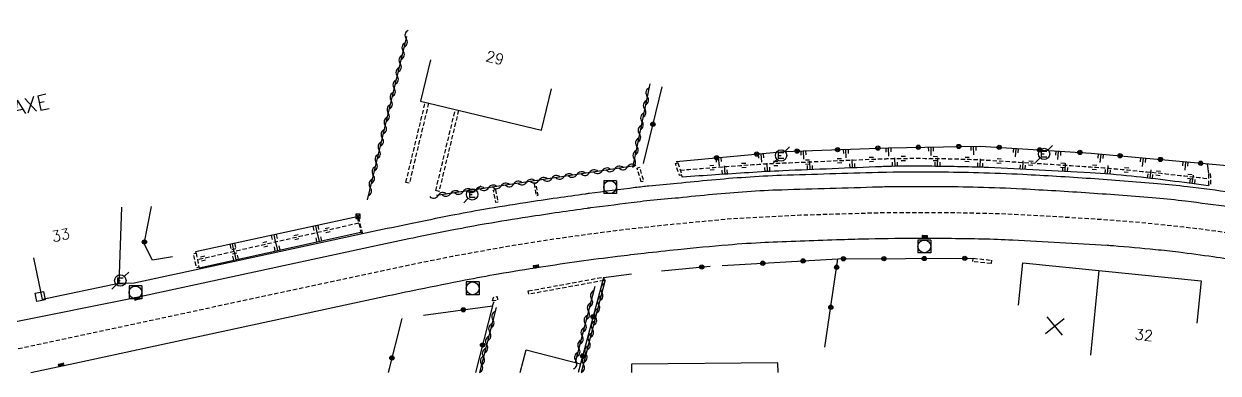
# Model space of a CAD drawing. Header units: millimetres. Extents: x 86000 to 87000, y 139999 to 141000.
# Drawn here: x 86227.8 to 86368.1, y 139999.9 to 140041 of the extents above; entities that cross this region are included whole.
import ezdxf
from ezdxf.enums import TextEntityAlignment as Align

# ---------------------------------------------------------------- set-up
doc = ezdxf.new("R2010")
doc.units = ezdxf.units.MM
doc.linetypes.add('DASHED', pattern=[0.75, 0.5, -0.25])
doc.layers.get('0').update_dxf_attribs({"linetype": 'CONTINUOUS'})
for name, color, linetype in [('W0001', 6, 'DASHED'), ('W0008', 7, 'CONTINUOUS'), ('W0100', 7, 'CONTINUOUS'), ('W0112', 1, 'DASHED'), ('W0211', 2, 'CONTINUOUS'), ('W0220', 5, 'DASHED'), ('W0310', 3, 'CONTINUOUS'), ('W0322', 7, 'CONTINUOUS'), ('W0330', 7, 'CONTINUOUS'), ('W0400', 7, 'CONTINUOUS'), ('W0420', 7, 'CONTINUOUS'), ('W0471', 7, 'CONTINUOUS'), ('W0989', 7, 'CONTINUOUS'), ('W0991', 7, 'CONTINUOUS'), ('W1102', 7, 'CONTINUOUS')]:
    doc.layers.add(name, color=color, linetype=linetype)
doc.styles.get("Standard").update_dxf_attribs({"font": 'romans.shx', "width": 0.85})

# ---------------------------------------------------------------- blocks, each defined once
blk = doc.blocks.new('T400')
for p, q in [((-0.15, 0.3), (0.15, 0.3)), ((-0.15, -0.25), (-0.15, 0.3)), ((-0.15, 0.15), (0.15, 0.15)), ((-0.15, 0), (0.15, 0)), ((0.15, 0.3), (0.15, -0.25)), ((-0.15, -0.15), (0.15, -0.15)), ((-0.15, -0.25), (-0.15, -0.3)), ((-0.15, -0.3), (0.15, -0.3)), ((0.15, -0.3), (0.15, -0.25))]:
    blk.add_line(p, q)
blk = doc.blocks.new('T420')
for p, q in [((0.75, 0.75), (-0.75, 0.75)), ((-0.75, 0.75), (-0.75, -0.75)), ((0.75, 0.75), (0.75, -0.75)), ((0.75, -0.75), (-0.75, -0.75))]:
    blk.add_line(p, q)
blk.add_ellipse((0, 0), major_axis=(-0.53, 0.53), ratio=1, start_param=3.926991, end_param=10.210176)
blk = doc.blocks.new('T471')
for p, q in [((-0.333334, 0.333334), (-0.333334, -0.333334)), ((-0.333334, 0.333334), (0.333334, 0.333334)), ((-0.333334, 0), (0, 0)), ((0.500001, 0.500001), (1.000002, 1.000002)), ((-0.500001, -0.500001), (-1.000002, -1.000002)), ((-0.333334, -0.333334), (0.333334, -0.333334))]:
    blk.add_line(p, q)
blk.add_ellipse((0, 0), major_axis=(0.471405, 0.471405), ratio=1, start_param=5.4977871438, end_param=11.780972451)
blk = doc.blocks.new('t330o')
at = {"color": 0, "linetype": 'Continuous'}
for p, q in [((0.25, -0.25), (-0.25, 0.25)), ((-0.25, -0.25), (0.25, 0.25)), ((-0.25, 0.25), (-0.25, -0.25)), ((0.25, 0.25), (-0.25, 0.25)), ((0.25, -0.25), (0.25, 0.25)), ((-0.25, -0.25), (0.25, -0.25)), ((-0.25, -0.25), (-0.25, -0.25))]:
    blk.add_line(p, q, dxfattribs=at)
blk = doc.blocks.new('t112o')
at = {"color": 0, "linetype": 'Continuous'}
for p, q in [((-0.5, 0.5), (0.5, 0.5)), ((-0.5, -0.5), (-0.5, 0.5)), ((0.5, 0.5), (0.5, -0.5)), ((0.5, -0.5), (-0.5, -0.5))]:
    blk.add_line(p, q, dxfattribs=at)
blk = doc.blocks.new('t211o')
at = {"color": 0, "linetype": 'Continuous'}
for p, q in [((-0.29, 0.5), (-0.29, 0)), ((0, 1), (0, 0)), ((0.29, 0.5), (0.29, 0))]:
    blk.add_line(p, q, dxfattribs=at)
blk = doc.blocks.new('t991o')
at = {"color": 0, "linetype": 'Continuous'}
for p, q in [((-1, 1), (1, -1)), ((-1, -1), (1, 1))]:
    blk.add_line(p, q, dxfattribs=at)
blk = doc.blocks.new('t322o')
at = {"color": 0, "linetype": 'Continuous'}
for radius in [0.25, 0.15]:
    blk.add_circle((0, 0), radius, dxfattribs=at)
blk = doc.blocks.new('t310o')
at = {"color": 0, "linetype": 'Continuous'}
for centre, start, end in [((-0.5, 0.38), 216.8699, 323.1304), ((0.5, -0.37), 36.8699, 143.1303)]:
    blk.add_arc(centre, 0.625, start, end, dxfattribs=at)
blk = doc.blocks.new('t220o')
at = {"color": 0, "linetype": 'Continuous'}
for p, q in [((-0.25, 0.25), (0.25, 0.25)), ((-0.25, -0.25), (0.25, -0.25))]:
    blk.add_line(p, q, dxfattribs=at)

msp = doc.modelspace()

# ---------------------------------------------------------------- linework, layer by layer
at = {"layer": 'W0001', "flags": 128}
msp.add_lwpolyline([(86213.97, 140000), (86239.22, 140005.39), (86267.07, 140011.37), (86273.9, 140012.83), (86278.14, 140013.68), (86285.33, 140014.98), (86291.49, 140015.92), (86297.37, 140016.71), (86303.45, 140017.4), (86311.12, 140018.12), (86319.08, 140018.53), (86328.27, 140018.8), (86336.11, 140018.83), (86342.37, 140018.7), (86349.32, 140018.34), (86355.24, 140017.97), (86359.02, 140017.67), (86365.76, 140016.94), (86371.7, 140016.12), (86378.72, 140015.06), (86406.52, 140010.73), (86430.91, 140006.92), (86444.01, 140005.07), (86453.74, 140004.45), (86459.27, 140004.52), (86465.85, 140004.97), (86473.8, 140006.13), (86480.53, 140007.64)], dxfattribs=at)
at = {"layer": 'W0008'}
for points in [[(86369.73, 140021.16, 0.004276), (86364.53, 140021.84, 0.009441), (86361.02, 140022.2, 0.004149), (86353.15, 140022.8, 0.004046), (86345.19, 140023.28, 0.00621), (86339.97, 140023.48, 0.005324), (86335.31, 140023.55, 0.004028), (86329.18, 140023.54, 0.004577), (86328.19, 140023.52, 0.000386), (86316.82, 140023.17, 0.011004), (86312.65, 140022.95, 0.009721), (86304.59, 140022.22, 0.003386), (86301.26, 140021.92, 0.007348), (86299.67, 140021.74, 0.000153), (86294.23, 140021.05, 0.002102), (86293.82, 140020.99, 0.002221), (86290.49, 140020.52, 0.001982), (86286.77, 140019.96, 0.004588), (86281.88, 140019.17, 0.005777), (86277.99, 140018.45, 0.002257), (86273.25, 140017.49, 0.002444), (86268.87, 140016.57), (86248.64, 140012.21), (86240.79, 140010.5), (86239.01, 140010.47)], [(86226.71, 140005.96), (86240.56, 140008.74), (86269.23, 140014.93, -0.002444), (86273.59, 140015.86, -0.002257), (86278.32, 140016.81, -0.005777), (86282.16, 140017.52, -0.004588), (86287.03, 140018.31, -0.001982), (86290.73, 140018.87, -0.002221), (86294.05, 140019.34, -0.002102), (86294.44, 140019.39, -0.000153), (86299.88, 140020.08, -0.007348), (86301.42, 140020.26, -0.003407), (86304.75, 140020.56, -0.009751), (86312.77, 140021.29, -0.011013), (86316.87, 140021.5, -0.000386), (86328.24, 140021.84, -0.004577), (86329.2, 140021.86, -0.004028), (86335.3, 140021.88, -0.005324), (86339.92, 140021.81, -0.00621), (86345.1, 140021.61, -0.004046), (86353.04, 140021.13, -0.004149), (86360.88, 140020.54, -0.009441), (86364.32, 140020.18, -0.004276), (86369.5, 140019.5, -0.003774)], [(86228.67, 140000), (86233.82, 140001.11), (86270.13, 140008.94, -0.002717), (86274.22, 140009.8, -0.002039), (86279.67, 140010.89, -0.005666), (86283.57, 140011.61, -0.004418), (86288.58, 140012.43, -0.003716), (86293.08, 140013.09, -0.00372), (86297.58, 140013.68, -0.002725), (86300.7, 140014.05, -0.002145), (86304.66, 140014.48, -0.005457), (86310.56, 140015.03, -0.007422), (86314.91, 140015.33, -0.003944), (86315.32, 140015.35, -0.000193), (86323.83, 140015.65, -0.004455), (86327.09, 140015.74, -0.004909), (86333.23, 140015.81, -0.00447), (86340.43, 140015.73, -0.008967), (86344.01, 140015.6, -0.000405), (86355.11, 140014.98, -0.006251), (86355.83, 140014.93, -0.004052), (86360.78, 140014.48, -0.007452), (86363.47, 140014.18, -0.001904), (86367.54, 140013.64, -0.002261), (86370.96, 140013.15, -0.000414)]]:
    msp.add_lwpolyline(points, format="xyb", dxfattribs=at)
at = {"layer": 'W0100'}
for points in [[(86275.62, 140036.77), (86274.45, 140031.91), (86288.65, 140028.49), (86289.82, 140033.35)], [(86239.29, 140019.46), (86239.01, 140010.47), (86230.04, 140008.59), (86229.01, 140013.48)], [(86344.68, 140007.91), (86345.18, 140012.89), (86354.12, 140011.99), (86366.15, 140010.78), (86365.65, 140005.81)], [(86286.16, 140000), (86286.85, 140002.68), (86293.24, 140001.04), (86292.97, 140000)], [(86316.44, 140000), (86316.43, 140001.15), (86299.23, 140000.99), (86299.24, 140000)]]:
    msp.add_lwpolyline(points, dxfattribs=at)
at = {"layer": 'W0112'}
for points in [[(86275.39, 140031.68), (86273.12, 140022.27), (86272.73, 140022.36), (86275, 140031.78)], [(86278.91, 140030.84), (86276.61, 140021.3), (86276.22, 140021.4), (86278.52, 140030.93)]]:
    msp.add_lwpolyline(points, dxfattribs=at)
at = {"layer": 'W0112', "flags": 128}
for points in [[(86300.36, 140022.41), (86299.89, 140024.05), (86300.17, 140024.13), (86300.64, 140022.49)], [(86304.66, 140024.65), (86305.14, 140023.24), (86304.88, 140023.15), (86304.4, 140024.56)], [(86367.22, 140023.4), (86367.24, 140022.08), (86367.05, 140022.07), (86367.03, 140023.4)], [(86283.24, 140021.51), (86283.54, 140020.04), (86283.3, 140019.99), (86283, 140021.46)], [(86287.77, 140022.21), (86288, 140020.82), (86288.25, 140020.86), (86288.02, 140022.25)], [(86267.65, 140016.3), (86267.18, 140018.31), (86267.01, 140018.27), (86267.48, 140016.26)], [(86248.07, 140014.05), (86248.41, 140012.38), (86248.11, 140012.32), (86247.78, 140013.99)], [(86282.9, 140008.43), (86283.02, 140008.84), (86283.44, 140008.95), (86283.49, 140008.5)]]:
    msp.add_lwpolyline(points, close=True, dxfattribs=at)
at = {"layer": 'W0112'}
for points in [[(86341.46, 140012.82), (86339.34, 140013.04), (86339.38, 140013.44), (86341.5, 140013.22)], [(86287.16, 140009.21), (86287.09, 140009.6), (86295.92, 140011.22), (86296, 140010.83)]]:
    msp.add_lwpolyline(points, close=True, dxfattribs=at)
at = {"layer": 'W0211', "flags": 128}
for points in [[(86304.66, 140024.65), (86304.59, 140024.82)], [(86367.03, 140023.4), (86366.89, 140024.54)]]:
    msp.add_lwpolyline(points, dxfattribs=at)
at = {"layer": 'W0211'}
msp.add_lwpolyline([(86367.05, 140022.07), (86367, 140021.96, 0.007382), (86357.97, 140023.08, 0.013686), (86353.09, 140023.47, 0.000546), (86341.16, 140024.1, 0.006222), (86340.12, 140024.14, 0.00453), (86333.23, 140024.26, 0.00793), (86329.29, 140024.23, 0.00449), (86328.61, 140024.2, 0.000263), (86317.02, 140023.72, 0.005105), (86312.99, 140023.5, 0.002636), (86305.19, 140022.97), (86305.14, 140023.24)], format="xyb", dxfattribs=at)
for points in [[(86267.01, 140018.27), (86267.01, 140018.31), (86248, 140014.2), (86248.07, 140014.05)], [(86248.41, 140012.38), (86248.44, 140012.31), (86267.42, 140016.5)]]:
    msp.add_lwpolyline(points, dxfattribs=at)
at = {"layer": 'W0220', "flags": 128}
msp.add_lwpolyline([(86304.95, 140023.81, -0.003246), (86312.93, 140024.41, -0.006149), (86317.05, 140024.64, -0.000337), (86328.55, 140025.13, -0.004818), (86329.36, 140025.15, -0.008578), (86334.33, 140025.18, -0.00751), (86340.01, 140025.03, -0.005848), (86340.86, 140024.99, -0.000404), (86353.19, 140024.18, -0.008014), (86358.08, 140023.77, -0.004295), (86367.03, 140022.81, -0.004295)], format="xyb", dxfattribs=at)
msp.add_lwpolyline([(86267.18, 140017.56), (86248.23, 140013.25)], dxfattribs=at)
at = {"layer": 'W0310', "flags": 128}
for points in [[(86268.19, 140020.29), (86272.81, 140039.5)], [(86301.36, 140033.94), (86299.37, 140024.27), (86276.31, 140020.81)], [(86294.9, 140010.12), (86292.61, 140001.2)], [(86296.11, 140010.9), (86293.31, 140000)], [(86283.32, 140007.66), (86281.35, 140000)]]:
    msp.add_lwpolyline(points, dxfattribs=at)
at = {"layer": 'W0322', "flags": 128}
for points in [[(86304.48, 140024.81), (86317.16, 140025.99), (86329.38, 140026.43), (86340.2, 140026.62), (86353.24, 140025.8), (86369.2, 140024.33), (86373.95, 140040.99)], [(86300.62, 140024.58), (86302.81, 140033.58)], [(86245.29, 140013.6), (86242.94, 140013.22), (86241.96, 140015.13), (86242.85, 140019.54)], [(86309.89, 140012.57), (86323.48, 140013.37), (86339.38, 140013.44)], [(86321.94, 140002.99), (86323.48, 140013.37)], [(86302.75, 140011.98), (86308.48, 140012.5)], [(86274.77, 140006.76), (86282.91, 140007.84), (86283.07, 140008.36)], [(86282.91, 140007.84), (86280.9, 140000)], [(86272.24, 140006.34), (86270.65, 140000)]]:
    msp.add_lwpolyline(points, dxfattribs=at)
at = {"layer": 'W0322'}
msp.add_lwpolyline([(86299.21, 140011.58), (86295.93, 140011.15), (86293.24, 140001.04)], dxfattribs=at)
at = {"layer": 'W1102', "flags": 128}
msp.add_lwpolyline([(86354.12, 140011.99), (86353.13, 140002.05)], dxfattribs=at)

# ---------------------------------------------------------------- block references
at = {"layer": 'W0112', "rotation": 11.32222825496228}
msp.add_blockref('t112o', (86229.74, 140008.96), dxfattribs=at)
at = {"layer": 'W0211'}
for p, rotation in [((86314.44, 140025.73), 185.3255086776749), ((86319.43, 140026.07), 182.0718761583107), ((86324.42, 140026.25), 182.0718761583107), ((86329.42, 140026.43), 181.0090071471077), ((86334.42, 140026.52), 181.0090071471245), ((86339.41, 140026.61), 181.0090071471244), ((86344.41, 140026.36), 176.3871165339923), ((86349.39, 140026.04), 176.3871165339923), ((86354.38, 140025.69), 174.7393396710622), ((86309.46, 140025.27), 185.3255086777089), ((86310.17, 140023.32), 3.826433215527883), ((86315.16, 140023.63), 2.976095186448467), ((86320.16, 140023.85), 2.422456774362892), ((86325.15, 140024.06), 2.396515841408911), ((86330.15, 140024.24), 0.9522225839158047), ((86335.15, 140024.24), 359.2425217542992), ((86340.15, 140024.14), 358.4563915132135), ((86345.14, 140023.89), 357.0260639804101), ((86350.13, 140023.63), 356.9736864681242), ((86355.12, 140023.34), 355.637517541209), ((86359.36, 140025.23), 174.7393396710622), ((86364.34, 140024.78), 174.7393396710622), ((86360.1, 140022.84), 353.4089710694969), ((86365.06, 140022.23), 352.4787508085216), ((86262.12, 140017.25), 192.2025771145122), ((86257.23, 140016.19), 192.2025771144959), ((86262.51, 140015.42), 12.43886400696823), ((86252.35, 140015.14), 192.2025771145122), ((86252.74, 140013.26), 12.43886400698631), ((86257.62, 140014.34), 12.43886400695374)]:
    msp.add_blockref('t211o', p, dxfattribs=dict(at, rotation=rotation))
at = {"layer": 'W0220'}
for p, rotation in [((86331.16, 140025.18), 0.5976891257939505), ((86334.91, 140025.17), 359.1685807651838), ((86308.68, 140024.1), 4.294066218221311), ((86312.42, 140024.37), 3.945855805827146), ((86316.17, 140024.6), 2.790404026426986), ((86319.91, 140024.76), 2.469947700559412), ((86323.66, 140024.92), 2.444767024550722), ((86327.41, 140025.08), 2.419586348542034), ((86338.65, 140025.08), 358.0325531930058), ((86342.4, 140024.89), 356.2689365007422), ((86346.14, 140024.64), 356.2408417457099), ((86349.88, 140024.39), 356.2127469906775), ((86353.62, 140024.15), 356.0233352768487), ((86357.36, 140023.84), 354.6207300883601), ((86361.09, 140023.46), 354.0203142119121), ((86364.82, 140023.06), 353.6105375805487), ((86263.52, 140016.73), 192.8225278308139), ((86259.86, 140015.9), 192.8225278308139), ((86252.55, 140014.23), 192.8225278308139), ((86256.21, 140015.06), 192.8225278308139), ((86248.89, 140013.4), 192.8225278308139)]:
    msp.add_blockref('t220o', p, dxfattribs=dict(at, rotation=rotation))
at = {"layer": 'W0310'}
for p, rotation in [((86272.75, 140039.25), 76.4634997816991), ((86272.4, 140037.79), 76.4634997816991), ((86272.05, 140036.33), 76.4634997816991), ((86271.7, 140034.88), 76.4634997816991), ((86271.35, 140033.42), 76.4634997816991), ((86271, 140031.96), 76.4634997816991), ((86301.06, 140032.47), 258.3618360304397), ((86270.65, 140030.5), 76.4634997816991), ((86300.76, 140031), 258.3618360304397), ((86270.3, 140029.04), 76.4634997816991), ((86300.45, 140029.53), 258.3618360304397), ((86269.95, 140027.58), 76.4634997816991), ((86300.15, 140028.06), 258.3618360304397), ((86269.59, 140026.13), 76.4634997816991), ((86299.85, 140026.59), 258.3618360304397), ((86269.24, 140024.67), 76.4634997816991), ((86299.55, 140025.12), 258.3618360304397), ((86268.89, 140023.21), 76.4634997816991), ((86295.78, 140023.73), 188.5174917260587), ((86297.26, 140023.95), 188.5174917260587), ((86298.75, 140024.18), 188.5174917260587), ((86268.54, 140021.75), 76.4634997816991), ((86286.88, 140022.4), 188.5174917260587), ((86288.36, 140022.62), 188.5174917260587), ((86289.85, 140022.84), 188.5174917260587), ((86291.33, 140023.06), 188.5174917260587), ((86292.81, 140023.29), 188.5174917260587), ((86294.3, 140023.51), 188.5174917260587), ((86276.5, 140020.84), 188.5174917260587), ((86277.98, 140021.06), 188.5174917260587), ((86279.46, 140021.29), 188.5174917260587), ((86280.95, 140021.51), 188.5174917260587), ((86282.43, 140021.73), 188.5174917260587), ((86283.91, 140021.95), 188.5174917260587), ((86285.4, 140022.18), 188.5174917260587), ((86295.73, 140009.45), 255.5936020626684), ((86294.53, 140008.67), 255.5936020626838), ((86295.36, 140008), 255.5936020626684), ((86282.94, 140006.21), 255.5936020626287), ((86294.16, 140007.21), 255.5936020626838), ((86294.99, 140006.54), 255.5936020626684), ((86282.57, 140004.75), 255.5936020626287), ((86293.78, 140005.76), 255.5936020626838), ((86294.62, 140005.09), 255.5936020626684), ((86293.41, 140004.31), 255.5936020626838), ((86294.24, 140003.64), 255.5936020626684), ((86282.2, 140003.3), 255.5936020626287), ((86293.04, 140002.86), 255.5936020626838), ((86293.87, 140002.18), 255.5936020626684), ((86281.6, 140000.97), 255.5936020626287), ((86281.82, 140001.85), 255.5936020626287), ((86292.66, 140001.4), 255.5936020626838), ((86293.56, 140000.97), 255.5936020626684)]:
    msp.add_blockref('t310o', p, dxfattribs=dict(at, rotation=rotation))
at = {"layer": 'W0322'}
for p, rotation in [((86301.74, 140029.2), 76.3755767131405), ((86337.67, 140026.58), 1.009007147082824), ((86309.21, 140025.25), 5.325508677779662), ((86313.94, 140025.69), 5.325508677779662), ((86318.68, 140026.04), 2.071876158242201), ((86323.43, 140026.21), 2.071876158242201), ((86328.17, 140026.39), 2.071876158242201), ((86332.92, 140026.49), 1.009007147082824), ((86342.42, 140026.48), 356.3871165340536), ((86347.16, 140026.18), 356.3871165340536), ((86351.9, 140025.88), 356.3871165340536), ((86356.63, 140025.49), 354.7393396709942), ((86361.36, 140025.05), 354.7393396709942), ((86366.09, 140024.61), 354.7393396709942), ((86242, 140015.35), 78.53269989260069), ((86314.64, 140012.85), 3.396801766925416), ((86319.38, 140013.13), 3.396801766925416), ((86324.12, 140013.38), 0.2330249608922001), ((86328.87, 140013.39), 0.2330249608922001), ((86333.62, 140013.41), 0.2330249608922001), ((86338.37, 140013.43), 0.2330249608922001), ((86307.48, 140012.41), 5.15731757464225), ((86323.33, 140012.39), 81.60623804973062), ((86279.47, 140007.38), 7.562321336320722), ((86322.64, 140007.69), 81.60623804973062), ((86294.71, 140006.56), 255.0906578075949), ((86281.73, 140003.24), 255.5936020625967), ((86271.08, 140001.73), 255.8483079811294), ((86293.49, 140001.97), 255.0906578075949)]:
    msp.add_blockref('t322o', p, dxfattribs=dict(at, rotation=rotation))
at = {"layer": 'W0330'}
msp.add_blockref('t330o', (86267.08, 140018.36), dxfattribs=at)
at = {"layer": 'W0400'}
for p, rotation in [((86333.67, 140015.96), 269.8519347956345), ((86288.02, 140012.49), 98.88614797879228), ((86241.12, 140008.7), 282.2036647359471), ((86232.24, 140000.92), 102.1003748216093)]:
    msp.add_blockref('T400', p, dxfattribs=dict(at, rotation=rotation))
at = {"layer": 'W0420'}
for p in [(86296.71, 140021.8), (86333.63, 140014.83), (86240.94, 140009.43), (86280.56, 140009.91)]:
    msp.add_blockref('T420', p, dxfattribs=at)
at = {"layer": 'W0471'}
for p in [(86316.79, 140025.53), (86347.69, 140025.7), (86280.51, 140020.95), (86239.17, 140010.82)]:
    msp.add_blockref('T471', p, dxfattribs=at)
at = {"layer": 'W0991', "rotation": 84.28746901077083}
msp.add_blockref('t991o', (86348.95, 140005.48), dxfattribs=at)

# ---------------------------------------------------------------- texts
at = {"layer": 'W0989'}
msp.add_text('RUE DU MARECHAL DE SAXE', height=1.75, rotation=12.1004, dxfattribs=at).set_placement((86214.41, 140028.42), align=Align.MIDDLE)
at = {"layer": 'W0991'}
for s, rotation, p in [('29', 346.4635, (86283.19, 140037)), ('33', 11.8131, (86232.17, 140016.17)), ('32', 354.241, (86359.43, 140004.42))]:
    msp.add_text(s, height=1.25, rotation=rotation, dxfattribs=at).set_placement(p, align=Align.MIDDLE)

doc.saveas('drawing.dxf')
